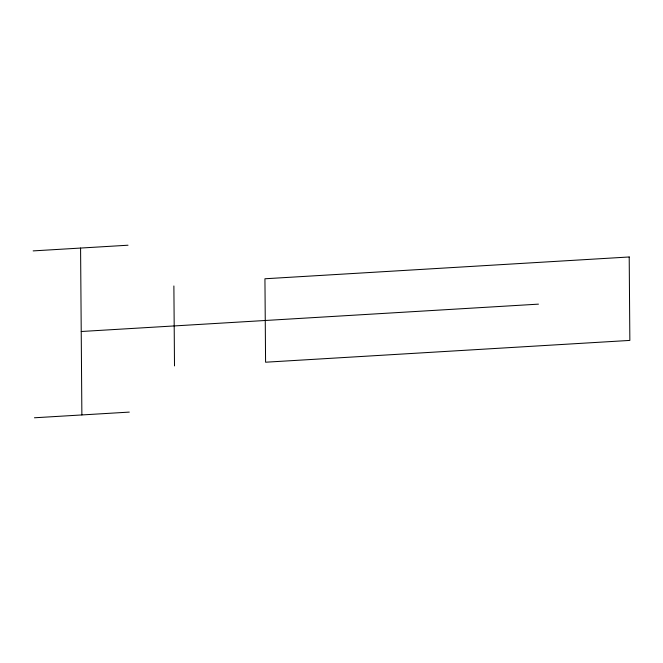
<?xml version="1.0" encoding="UTF-8"?>
<svg xmlns="http://www.w3.org/2000/svg" width="663" height="663" viewBox="0 0 663 663"><rect width="100%" height="100%" fill="white"/><g stroke="black" fill="none" stroke-linecap="round" stroke-linejoin="round"><path stroke-width="0.99" d="M33.15 250.896L128.009 245.219M81.226 331.5L538.464 304.143M34.443 417.781L129.302 412.104M173.88 285.96L174.502 365.918M80.579 248.061L81.872 414.939M629.204 256.979L264.935 278.767L265.581 362.213L629.85 340.417L629.204 256.979"/></g></svg>
